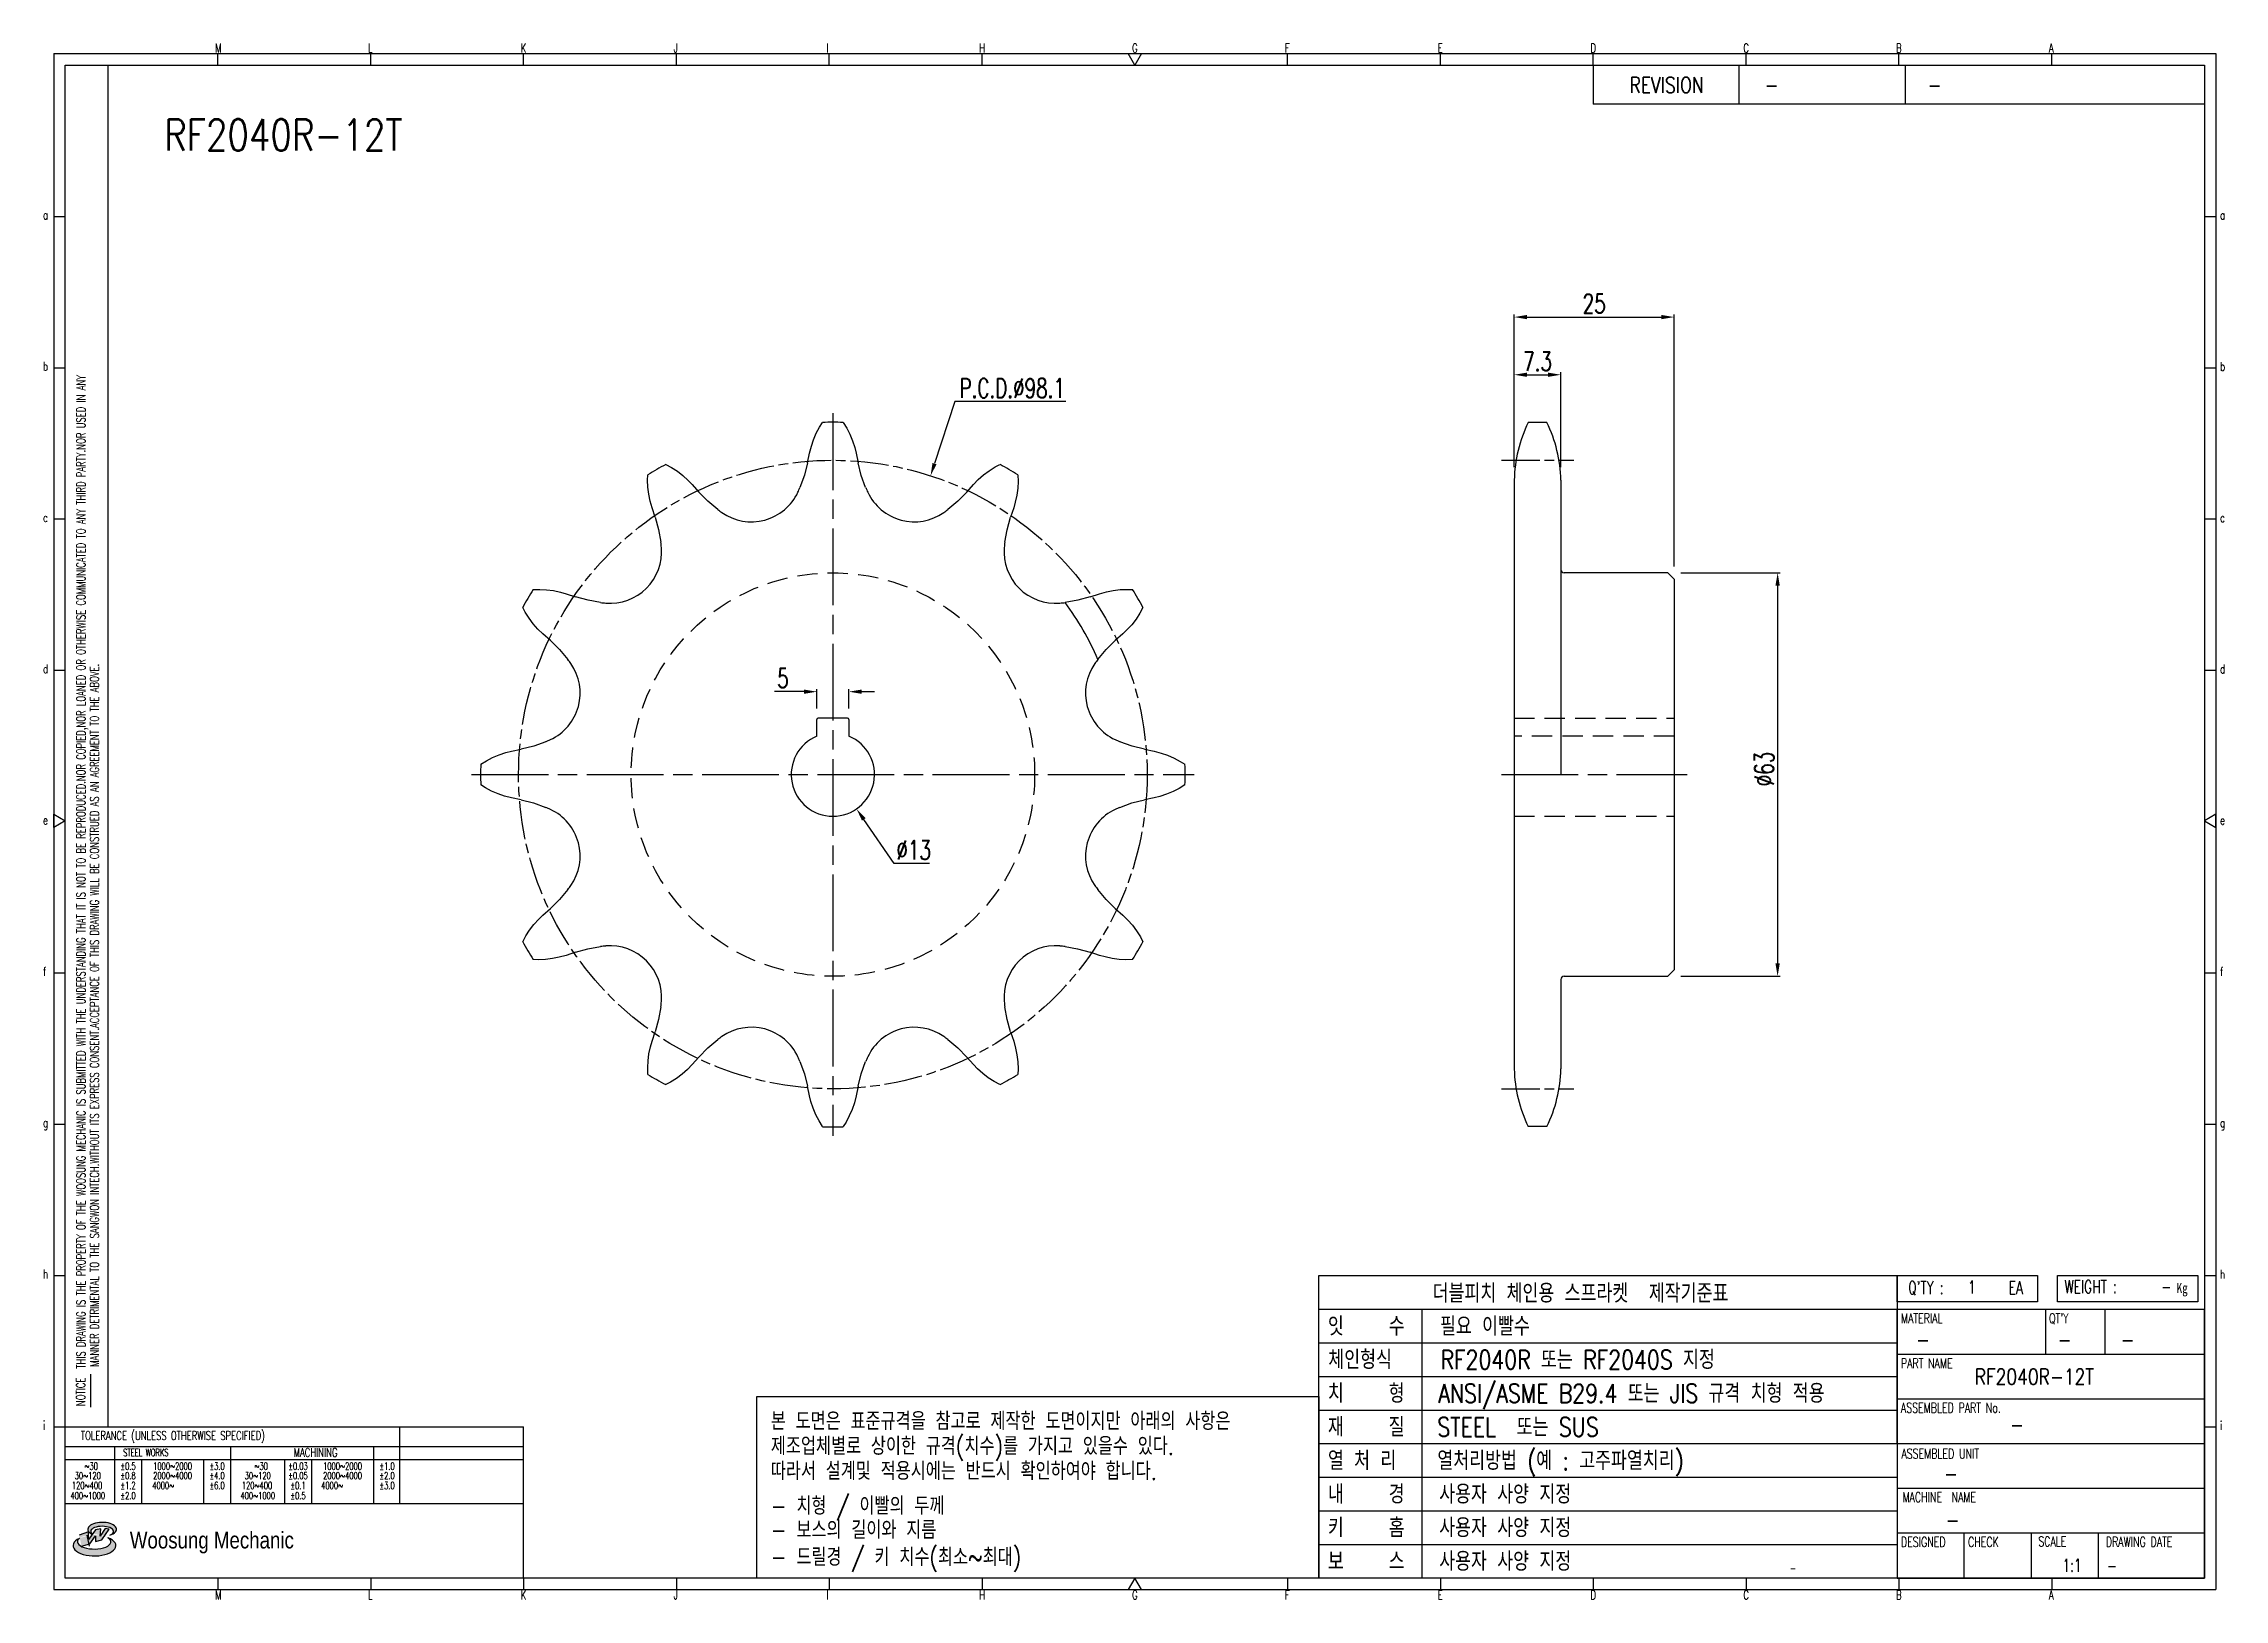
# Model space of a CAD drawing. Header units: millimetres. Extents: x 618 to 958, y -323 to -80.
import ezdxf
from ezdxf.enums import TextEntityAlignment as Align

# ---------------------------------------------------------------- set-up
doc = ezdxf.new("R2010")
doc.units = ezdxf.units.MM
for name, pattern in [('AM_ISO08W050', [18, 12, -1.5, 3, -1.5]), ('AM_ISO08W050x2', [9, 6, -0.75, 1.5, -0.75]), ('HIDDEN', [9.525, 6.35, -3.175])]:
    doc.linetypes.add(name, pattern=pattern)
doc.layers.add('CEN1', color=1, linetype='AM_ISO08W050', lineweight=25)
doc.layers.add('PEN_RF1', color=6, linetype='AM_ISO08W050x2', lineweight=25)
for name, color, linetype in [('HIDDEN_RF1', 3, 'HIDDEN'), ('S-DIM', 7, 'Continuous'), ('TITLE', 7, 'Continuous'), ('도면레이아웃', 7, 'Continuous')]:
    doc.layers.add(name, color=color, linetype=linetype)
doc.styles.add('HAN', font='ROMANS.shx', dxfattribs={"width": 0.7, "bigfont": 'whgtxt.shx'})
doc.styles.add('HKD_ST2', font='romans.shx', dxfattribs={"width": 0.7, "height": 4, "bigfont": '@extfont2.shx'})
doc.styles.add('HSG', font='SIMPLEX.shx', dxfattribs={"width": 0.7, "bigfont": 'HSG.shx'})
doc.styles.add('ROMANS', font='romans.shx', dxfattribs={"width": 0.7, "bigfont": 'whgtxt.shx'})
doc.styles.add('SLDTEXTSTYLE4', font='arial.ttf', dxfattribs={"width": 0.8})
doc.dimstyles.new('RF-S2', dxfattribs={"dimscale": 2, "dimtxt": 1.5, "dimasz": 1, "dimexe": 0.2, "dimexo": 1, "dimgap": 0.3, "dimtad": 1, "dimtoh": 1, "dimdec": 1, "dimrnd": 0.01, "dimzin": 9, "dimdsep": 46, "dimtxsty": 'HSG', "dimcen": 0, "dimclrd": 1, "dimclre": 1, "dimclrt": 150, "dimazin": 2, "dimtp": 1, "dimtm": 1, "dimtfac": 0.5, "dimtdec": 1, "dimtofl": 0, "dimtmove": 0, "dimatfit": 3, "dimfxl": 0, "dimtvp": 1, "dimtolj": 2, "dimlwd": -1, "dimlwe": -1, "dimarcsym": 0})

# ---------------------------------------------------------------- blocks, each defined once
blk = doc.blocks.new('*D2')
at = {"layer": 'Defpoints', "color": 0, "transparency": 16777216}
for p in [(737.49, -188.96), (744.87, -199.66)]:
    blk.add_point(p, dxfattribs=at)
at = {"layer": 'S-DIM', "color": 1, "transparency": 16777216}
for p, q in [((750.75, -208.19), (746, -201.31)), ((756.25, -208.19), (750.75, -208.19))]:
    blk.add_line(p, q, dxfattribs=at)
blk.add_solid([(746.28, -201.12), (745.73, -201.5), (744.87, -199.66)], dxfattribs=at)
at = {"layer": 'S-DIM', "color": 150, "transparency": 16777216, "insert": (753.8, -206.09), "char_height": 3, "attachment_point": 5, "style": 'HSG'}
blk.add_mtext('\\A2;∅13', dxfattribs=at)
blk = doc.blocks.new('*D3')
at = {"layer": 'Defpoints', "color": 0, "transparency": 16777216}
for p in [(756.43, -147.67), (725.92, -240.94)]:
    blk.add_point(p, dxfattribs=at)
at = {"layer": 'S-DIM', "color": 1, "transparency": 16777216}
for p, q in [((760.23, -136.08), (757.06, -145.77)), ((777.53, -136.08), (760.23, -136.08))]:
    blk.add_line(p, q, dxfattribs=at)
blk.add_solid([(756.74, -145.67), (757.37, -145.87), (756.43, -147.67)], dxfattribs=at)
at = {"layer": 'S-DIM', "color": 150, "transparency": 16777216, "insert": (769.18, -133.98), "char_height": 3, "attachment_point": 5, "style": 'HSG'}
blk.add_mtext('\\A2;P.C.D.∅98.1', dxfattribs=at)
blk = doc.blocks.new('*D4')
at = {"layer": 'Defpoints', "color": 0, "transparency": 16777216}
for p in [(738.68, -181.37), (738.68, -185.98), (743.68, -185.98)]:
    blk.add_point(p, dxfattribs=at)
at = {"layer": 'S-DIM', "color": 1, "transparency": 16777216}
for p, q in [((736.68, -181.37), (732.08, -181.37)), ((738.68, -183.98), (738.68, -180.97)), ((743.68, -183.98), (743.68, -180.97)), ((745.68, -181.37), (747.68, -181.37))]:
    blk.add_line(p, q, dxfattribs=at)
for points in [[(736.68, -181.04), (736.68, -181.71), (738.68, -181.37)], [(745.68, -181.04), (745.68, -181.71), (743.68, -181.37)]]:
    blk.add_solid(points, dxfattribs=at)
at = {"layer": 'S-DIM', "color": 150, "transparency": 16777216, "insert": (733.38, -179.27), "char_height": 3, "attachment_point": 5, "style": 'HSG'}
blk.add_mtext('\\A2;5', dxfattribs=at)
blk = doc.blocks.new('SUYWSHJH')
at = {"layer": '도면레이아웃'}
h = blk.add_hatch(color=10, dxfattribs=at)
h.paths.add_polyline_path([(1.544, 35.177), (1.554, 34.966), (1.779, 35.034), (2.054, 35.422), (1.908, 35.446), (1.728, 35.167), (1.741, 35.439), (1.547, 35.405), (1.292, 35.041), (1.295, 35.33), (0.943, 35.208), (1.03, 34.8), (1.336, 34.885)])
edge = h.paths.add_edge_path()
edge.add_ellipse((1.795, 35.421), major_axis=(-0.53, 0), ratio=0.487785, start_angle=122.36065, end_angle=403.39574)
edge.add_line((1.411, 35.244), (1.419, 35.261))
edge.add_ellipse((1.798, 35.344), major_axis=(-0.423, 0), ratio=0.444396, start_angle=131.58977, end_angle=386.19408, ccw=False)
edge = h.paths.add_edge_path()
edge.add_ellipse((1.512, 34.815), major_axis=(-0.793, 0), ratio=0.480113, start_angle=314.67633, end_angle=590.85213)
edge.add_ellipse((1.501, 34.958), major_axis=(-0.62, 0), ratio=0.43311, start_angle=331.7024, end_angle=574.42495, ccw=False)
for p, q in [((0, 90.118), (80.15, 90.118)), ((0, 90.118), (0, 33.191)), ((6.089, 89.693), (6.089, 90.118)), ((11.753, 89.693), (11.753, 90.118)), ((17.418, 89.693), (17.418, 90.118)), ((23.082, 89.693), (23.082, 90.118)), ((28.746, 89.693), (28.746, 90.118)), ((34.411, 89.693), (34.411, 90.118)), ((45.739, 89.693), (45.739, 90.118)), ((51.404, 89.693), (51.404, 90.118)), ((57.068, 89.693), (57.068, 90.118)), ((62.732, 89.693), (62.732, 90.118)), ((68.397, 89.693), (68.397, 90.118)), ((74.061, 89.693), (74.061, 90.118)), ((80.15, 90.118), (80.15, 33.191)), ((0, 84.085), (0.425, 84.085)), ((79.725, 84.085), (80.15, 84.085)), ((0, 78.478), (0.425, 78.478)), ((79.725, 78.478), (80.15, 78.478)), ((0, 72.87), (0.425, 72.87)), ((79.725, 72.87), (80.15, 72.87)), ((0, 67.262), (0.425, 67.262)), ((79.725, 67.262), (80.15, 67.262)), ((0, 56.047), (0.425, 56.047)), ((79.725, 56.047), (80.15, 56.047)), ((0, 50.439), (0.425, 50.439)), ((79.725, 50.439), (80.15, 50.439)), ((0, 44.832), (0.425, 44.832)), ((79.725, 44.832), (80.15, 44.832)), ((1.377, 39.947), (1.377, 41.174)), ((0, 39.224), (0.425, 39.224)), ((79.725, 39.224), (80.15, 39.224)), ((0, 33.191), (80.15, 33.191)), ((6.089, 33.616), (6.089, 33.191)), ((11.753, 33.616), (11.753, 33.191)), ((17.418, 33.616), (17.418, 33.191)), ((23.082, 33.616), (23.082, 33.191)), ((28.746, 33.616), (28.746, 33.191)), ((34.411, 33.616), (34.411, 33.191)), ((45.739, 33.616), (45.739, 33.191)), ((51.404, 33.616), (51.404, 33.191)), ((57.068, 33.616), (57.068, 33.191)), ((62.732, 33.616), (62.732, 33.191)), ((68.397, 33.616), (68.397, 33.191)), ((74.061, 33.616), (74.061, 33.191))]:
    blk.add_line(p, q)
at = {"color": 2}
for p, q in [((2.017, 39.224), (2.017, 89.693)), ((0.425, 39.224), (17.418, 39.224)), ((12.816, 39.224), (12.816, 36.382)), ((17.418, 33.616), (17.418, 39.224)), ((0.425, 38.487), (17.418, 38.487)), ((0.425, 38.012), (17.418, 38.012)), ((2.257, 38.487), (2.257, 36.382)), ((3.257, 38.012), (3.257, 36.382)), ((5.557, 38.012), (5.557, 36.382)), ((6.557, 38.5), (6.557, 36.382)), ((8.557, 38.012), (8.557, 36.382)), ((9.557, 38.026), (9.557, 36.382)), ((11.857, 38.487), (11.857, 36.382)), ((0.425, 36.382), (17.418, 36.382))]:
    blk.add_line(p, q, dxfattribs=at)
at = {"color": 6, "ltscale": 0.5}
for p, q in [((57.068, 89.693), (57.068, 88.246)), ((62.47, 89.693), (62.47, 88.246)), ((68.635, 89.693), (68.635, 88.246)), ((79.725, 88.246), (57.068, 88.246)), ((68.336, 38.59), (68.336, 43.563)), ((79.725, 43.563), (68.336, 43.563)), ((73.827, 43.563), (73.827, 41.905)), ((76.037, 43.563), (76.037, 41.905)), ((79.725, 38.59), (79.725, 43.563)), ((79.725, 41.905), (68.336, 41.905)), ((79.725, 40.248), (68.336, 40.248)), ((68.336, 38.59), (68.336, 33.616)), ((79.725, 38.59), (68.336, 38.59)), ((79.725, 33.616), (79.725, 38.59)), ((79.725, 36.932), (68.336, 36.932)), ((79.725, 35.274), (68.336, 35.274)), ((70.822, 33.616), (70.822, 35.274)), ((73.309, 33.616), (73.309, 35.274)), ((75.796, 33.616), (75.796, 35.274)), ((68.336, 33.616), (79.725, 33.616))]:
    blk.add_line(p, q, dxfattribs=at)
for points in [[(40.075, 89.693), (39.83, 90.118), (40.32, 90.118)], [(0.425, 89.693), (79.725, 89.693), (79.725, 33.616), (0.425, 33.616)], [(0.425, 61.679), (0, 61.433), (0, 61.924)], [(79.725, 61.679), (80.15, 61.433), (80.15, 61.924)], [(40.075, 33.616), (39.83, 33.191), (40.32, 33.191)]]:
    blk.add_lwpolyline(points, close=True)
at = {"layer": 'TITLE', "color": 20}
for p, q in [((68.336, 43.851), (68.336, 44.826)), ((68.336, 44.826), (73.54, 44.826)), ((73.54, 44.826), (73.54, 43.851)), ((74.277, 43.851), (74.277, 44.826)), ((74.277, 44.826), (79.481, 44.826)), ((79.481, 44.826), (79.481, 43.851)), ((73.54, 43.851), (68.336, 43.851)), ((79.481, 43.851), (74.277, 43.851))]:
    blk.add_line(p, q, dxfattribs=at)
at = {"layer": '도면레이아웃'}
for p, q in [((1.295, 35.33), (0.943, 35.208)), ((1.03, 34.8), (1.336, 34.885)), ((1.224, 35.208), (1.311, 34.8)), ((1.224, 35.208), (1.224, 35.208)), ((1.547, 35.405), (1.292, 35.041)), ((1.292, 35.041), (1.295, 35.33)), ((1.336, 34.885), (1.544, 35.177)), ((1.419, 35.261), (1.411, 35.244)), ((1.544, 35.177), (1.554, 34.966)), ((1.741, 35.439), (1.547, 35.405)), ((1.554, 34.966), (1.779, 35.034)), ((1.908, 35.446), (1.728, 35.167)), ((1.728, 35.167), (1.741, 35.439)), ((1.779, 35.034), (2.054, 35.422)), ((2.054, 35.422), (1.908, 35.446))]:
    blk.add_line(p, q, dxfattribs=at)
for centre, major_axis, ratio, start_param, end_param in [((1.795, 35.421), (-0.53, 0), 0.487785, 2.135596, 7.040584), ((1.512, 34.815), (-0.793, 0), 0.480113, 5.492138, 10.312315), ((1.501, 34.958), (-0.62, 0), 0.43311, 5.789299, 10.025607), ((1.798, 35.344), (-0.423, 0), 0.444396, 2.296675, 6.740358)]:
    blk.add_ellipse(centre, major_axis=major_axis, ratio=ratio, start_param=start_param, end_param=end_param, dxfattribs=at)
at = {"color": 4, "style": 'HKD_ST2', "width": 0.7}
for s, p in [('M', (5.988, 90.164)), ('L', (11.652, 90.164)), ('K', (17.316, 90.164)), ('J', (22.981, 90.164)), ('I', (28.645, 90.164)), ('H', (34.309, 90.164)), ('G', (39.974, 90.164)), ('F', (45.638, 90.164)), ('E', (51.302, 90.164)), ('D', (56.967, 90.164)), ('C', (62.631, 90.164)), ('B', (68.295, 90.164)), ('A', (73.96, 90.164)), ('a', (-0.395, 83.976)), ('a', (80.305, 83.97)), ('b', (-0.395, 78.368)), ('b', (80.305, 78.362)), ('c', (-0.395, 72.76)), ('c', (80.305, 72.754)), ('d', (-0.395, 67.153)), ('d', (80.305, 67.147)), ('e', (-0.395, 61.545)), ('e', (80.305, 61.539)), ('f', (-0.395, 55.937)), ('f', (80.305, 55.931)), ('g', (-0.395, 50.33)), ('g', (80.305, 50.324)), ('h', (-0.395, 44.722)), ('h', (80.305, 44.716)), ('i', (-0.395, 39.114)), ('i', (80.305, 39.108)), ('M', (5.988, 32.824)), ('L', (11.652, 32.824)), ('K', (17.316, 32.824)), ('J', (22.981, 32.824)), ('I', (28.645, 32.824)), ('H', (34.309, 32.824)), ('G', (39.974, 32.824)), ('F', (45.638, 32.824)), ('E', (51.302, 32.824)), ('D', (56.967, 32.824)), ('C', (62.631, 32.824)), ('B', (68.295, 32.824)), ('A', (73.96, 32.824))]:
    blk.add_text(s, height=0.326, dxfattribs=at).set_placement(p)
for s, height, style, width, p in [('REVISION', 0.5806, 'HAN', 0.8, (58.415, 88.664)), ('-', 0.581, 'HAN', 0.8, (63.426, 88.664)), ('-', 0.581, 'HAN', 0.8, (69.468, 88.664)), ("Q'TY : ", 0.4746, 'HKD_ST2', 0.7, (68.743, 44.143)), ('1', 0.475, 'HKD_ST2', 0.7, (70.957, 44.165)), ('EA', 0.4746, 'HKD_ST2', 0.7, (72.464, 44.143)), ('WEIGHT : ', 0.4746, 'HKD_ST2', 0.7, (74.536, 44.176)), ('-', 0.581, 'HAN', 0.8, (69.029, 42.157)), ('-', 0.581, 'HAN', 0.8, (74.289, 42.157)), ('-', 0.581, 'HAN', 0.8, (76.623, 42.157)), ('-', 0.581, 'HAN', 0.8, (72.515, 39.013)), ('-', 0.581, 'HAN', 0.8, (70.067, 37.189)), ('-', 0.581, 'HAN', 0.8, (70.126, 35.48)), ('1:1', 0.4746, 'HKD_ST2', 0.7, (74.458, 33.848)), ('-', 0.475, 'HKD_ST2', 0.7, (76.112, 33.837))]:
    blk.add_text(s, height=height, dxfattribs=dict(style=style, width=width)).set_placement(p)
at = {"color": 2, "style": 'HKD_ST2', "width": 0.7}
for s, p in [(' THIS DRAWING IS THE PROPERTY OF THE WOOSUNG MECHANIC IS SUBMITTED WITH THE UNDERSTANDING THAT IT IS NOT TO BE REPRODUCED.NOR COPIED,NOR LOANED OR OTHERWISE COMMUNICATED TO ANY THIRD PARTY.NOR USED IN ANY', (1.173, 41.217)), ('MANNER DETRIMENTAL TO THE SANGWON INTECH.WITHOUT ITS EXPRESS CONSENT.ACCEPTANCE OF THIS DRAWING WILL BE CONSTRUED AS AN AGREEMENT TO THE ABOVE.', (1.672, 41.447))]:
    blk.add_text(s, height=0.326266, rotation=90, dxfattribs=at).set_placement(p)
at = {"style": 'HKD_ST2', "width": 0.7}
blk.add_text('-', height=0.475, dxfattribs=at).set_placement((78.499, 44.176), align=Align.RIGHT)
at = {"color": 4, "style": 'HKD_ST2', "width": 0.7}
for s, height, p in [('MATERIAL', 0.3651, (68.474, 43.425)), ("QT'Y", 0.3651, (73.965, 43.425)), ('PART NAME', 0.3651, (68.474, 41.756)), ('ASSEMBLED PART No.', 0.36511, (68.474, 40.109)), ('ASSEMBLED UNIT', 0.36511, (68.49, 38.408)), ('MACHINE  NAME', 0.36511, (68.532, 36.794)), ('DESIGNED', 0.3651, (68.474, 35.136)), ('CHECK', 0.3651, (70.961, 35.136)), ('SCALE', 0.3651, (73.566, 35.153)), ('DRAWING DATE', 0.36511, (76.071, 35.141))]:
    blk.add_text(s, height=height, dxfattribs=at).set_placement(p, align=Align.TOP_LEFT)
at = {"style": 'HKD_ST2', "width": 0.7}
blk.add_text('NOTICE', height=0.3263, rotation=90, dxfattribs=at).set_placement((1.163, 39.988))
for s, height, style, width, p in [('TOLERANCE (UNLESS OTHERWISE SPECIFIED)', 0.32627, 'HKD_ST2', 0.7, (4.417, 38.896)), ('-', 0.326, 'ROMANS', 0.65, (64.469, 33.975))]:
    blk.add_text(s, height=height, dxfattribs=dict(style=style, width=width)).set_placement(p, align=Align.MIDDLE_CENTER)
at = {"color": 4, "style": 'HKD_ST2', "width": 0.7}
for s, height, p in [('STEEL WORKS', 0.26101, (3.416, 38.268)), ('MACHINING', 0.3263, (9.707, 38.27)), ('%%P0.5', 0.261, (2.757, 37.762)), ('%%P0.8', 0.261, (2.757, 37.411)), ('%%P3.0', 0.261, (6.057, 37.762)), ('%%P4.0', 0.261, (6.057, 37.411)), ('%%P0.03', 0.261, (9.057, 37.762)), ('%%P0.05', 0.261, (9.057, 37.411)), ('%%P1.0', 0.261, (12.357, 37.762)), ('%%P2.0', 0.261, (12.357, 37.411)), ('%%P1.2', 0.261, (2.757, 37.045)), ('%%P2.0', 0.261, (2.757, 36.67)), ('%%P6.0', 0.261, (6.057, 37.045)), ('%%P0.1', 0.261, (9.057, 37.045)), ('%%P0.5', 0.261, (9.057, 36.67)), ('%%P3.0', 0.261, (12.357, 37.045))]:
    blk.add_text(s, height=height, dxfattribs=at).set_placement(p, align=Align.MIDDLE)
for s, height, p in [('30%%126120', 0.261, (1.263, 37.411)), ('%%12630', 0.261, (1.389, 37.762)), ('2000%%1264000', 0.26101, (4.407, 37.411)), ('1000%%1262000', 0.26101, (4.407, 37.762)), ('30%%126120', 0.261, (7.563, 37.411)), ('%%12630', 0.261, (7.689, 37.762)), ('2000%%1264000', 0.26101, (10.707, 37.411)), ('1000%%1262000', 0.26101, (10.707, 37.762)), ('400%%1261000', 0.26101, (1.263, 36.67)), ('120%%126400', 0.26101, (1.237, 37.045)), ('4000%%126', 0.261, (4.061, 37.045)), ('400%%1261000', 0.26101, (7.563, 36.67)), ('120%%126400', 0.26101, (7.537, 37.045)), ('4000%%126', 0.261, (10.321, 37.045))]:
    blk.add_text(s, height=height, dxfattribs=at).set_placement(p, align=Align.MIDDLE_CENTER)
at = {"color": 1, "style": 'SLDTEXTSTYLE4', "width": 0.8}
blk.add_text('Woosung Mechanic', height=0.61957, dxfattribs=at).set_placement((2.822, 34.711))
at = {"layer": 'TITLE', "width": 0.8}
blk.add_text('Kg', height=0.3789, dxfattribs=at).set_placement((78.694, 44.176))
blk = doc.blocks.new('ST')
at = {"color": 150}
for p, q in [((1275.22, 18.47), (1365.55, 18.47)), ((1275.22, 18.47), (1365.55, 18.47)), ((1291.34, 18.47), (1291.34, -23.5)), ((1275.22, 13.23), (1365.55, 13.23)), ((1275.22, 7.98), (1365.55, 7.98)), ((1275.22, 2.73), (1365.55, 2.73)), ((1275.22, -2.51), (1365.55, -2.51)), ((1275.22, -7.76), (1365.55, -7.76)), ((1275.22, -13), (1365.55, -13)), ((1275.22, -18.25), (1365.55, -18.25))]:
    blk.add_line(p, q, dxfattribs=at)
blk.add_lwpolyline([(1275.22, 23.72), (1365.55, 23.72), (1365.55, -23.5), (1275.22, -23.5)], close=True, dxfattribs=at)
blk.add_lwpolyline([(1187.47, 4.85), (1275.22, 4.85), (1275.22, -23.5), (1187.47, -23.5)], close=True)
at = {"color": 150, "style": 'HAN', "width": 0.8}
for s, height, p in [('더블피치 체인용 스프라켓  제작기준표', 2.9346, (1293, 19.48)), ('잇    수 ', 2.935, (1276.65, 14.34)), ('필요 이빨수', 2.935, (1294.15, 14.34)), ('체인형식 ', 2.935, (1276.72, 9.12)), ('RF2040R 또는 RF2040S 지정', 2.9346, (1294.22, 9.12)), ('치    형', 2.935, (1276.65, 3.85)), ('ANSI/ASME B29.4 또는 JIS 규격 치형 적용', 2.9346, (1293.88, 3.85)), ('재    질', 2.935, (1276.65, -1.4)), ('STEEL  또는 SUS', 2.9346, (1293.74, -1.4)), ('열처리방법 (예 : 고주파열치리)', 2.9346, (1293.74, -6.64)), ('열 처 리', 2.935, (1276.65, -6.64)), ('내    경', 2.935, (1276.65, -11.89)), ('사용자 사양 지정', 2.935, (1294.03, -11.89)), ('키    홈', 2.935, (1276.65, -17.13)), ('사용자 사양 지정', 2.935, (1294.03, -17.13)), ('보    스', 2.935, (1276.65, -22.38)), ('사용자 사양 지정', 2.935, (1294.03, -22.38))]:
    blk.add_text(s, height=height, dxfattribs=at).set_placement(p)
at = {"style": 'HAN', "width": 0.8}
for s, p in [('본 도면은 표준규격을 참고로 제작한 도면이지만 아래의 사항은', (1189.67, -0.4)), ('제조업체별로 상이한 규격(치수)를 가지고 있을수 있다.', (1189.67, -4.29)), ('따라서 설계및 적용시에는 반드시 확인하여야 합니다.', (1189.67, -8.18)), ('- 치형 / 이빨의 두께', (1189.67, -13.62)), ('- 보스의 길이와 지름', (1189.67, -17.38)), ('- 드릴경 / 키 치수(최소~최대)', (1189.67, -21.61))]:
    blk.add_text(s, height=2.7767, dxfattribs=at).set_placement(p)
blk = doc.blocks.new('*D5')
at = {"layer": 'Defpoints', "color": 0, "transparency": 16777216}
for p in [(871.55, -162.81), (871.55, -225.81), (888.69, -225.81)]:
    blk.add_point(p, dxfattribs=at)
at = {"layer": 'S-DIM', "color": 1, "transparency": 16777216}
for p, q in [((873.55, -162.81), (889.09, -162.81)), ((888.69, -164.81), (888.69, -223.81)), ((873.55, -225.81), (889.09, -225.81))]:
    blk.add_line(p, q, dxfattribs=at)
for points in [[(888.35, -164.81), (889.02, -164.81), (888.69, -162.81)], [(888.35, -223.81), (889.02, -223.81), (888.69, -225.81)]]:
    blk.add_solid(points, dxfattribs=at)
at = {"layer": 'S-DIM', "color": 150, "transparency": 16777216, "insert": (886.59, -193.45), "char_height": 3, "attachment_point": 5, "rotation": 90, "style": 'HSG'}
blk.add_mtext('\\A2;%%c63', dxfattribs=at)
blk = doc.blocks.new('*D6')
at = {"layer": 'Defpoints', "color": 0, "transparency": 16777216}
for p in [(854.85, -131.89), (847.55, -148.34), (854.85, -148.34)]:
    blk.add_point(p, dxfattribs=at)
at = {"layer": 'S-DIM', "color": 1, "transparency": 16777216}
for p, q in [((847.55, -146.34), (847.55, -131.49)), ((849.55, -131.89), (852.85, -131.89)), ((854.85, -146.34), (854.85, -131.49))]:
    blk.add_line(p, q, dxfattribs=at)
for points in [[(849.55, -131.56), (849.55, -132.22), (847.55, -131.89)], [(852.85, -131.56), (852.85, -132.22), (854.85, -131.89)]]:
    blk.add_solid(points, dxfattribs=at)
at = {"layer": 'S-DIM', "color": 150, "transparency": 16777216, "insert": (851.2, -129.79), "char_height": 3, "attachment_point": 5, "style": 'HSG'}
blk.add_mtext('\\A2;7.3', dxfattribs=at)
blk = doc.blocks.new('*D7')
at = {"layer": 'Defpoints', "color": 0, "transparency": 16777216}
for p in [(872.55, -122.89), (847.55, -148.34), (872.55, -163.81)]:
    blk.add_point(p, dxfattribs=at)
at = {"layer": 'S-DIM', "color": 1, "transparency": 16777216}
for p, q in [((847.55, -146.34), (847.55, -122.49)), ((872.55, -161.81), (872.55, -122.49)), ((849.55, -122.89), (870.55, -122.89))]:
    blk.add_line(p, q, dxfattribs=at)
for points in [[(849.55, -122.56), (849.55, -123.22), (847.55, -122.89)], [(870.55, -122.56), (870.55, -123.22), (872.55, -122.89)]]:
    blk.add_solid(points, dxfattribs=at)
at = {"layer": 'S-DIM', "color": 150, "transparency": 16777216, "insert": (860.05, -120.79), "char_height": 3, "attachment_point": 5, "style": 'HSG'}
blk.add_mtext('\\A2;25', dxfattribs=at)

msp = doc.modelspace()

# ---------------------------------------------------------------- linework, layer by layer
for p, q in [((852.66, -139.34), (849.74, -139.34)), ((737.24, -145.66), (737.55, -144.12)), ((744.8, -144.12), (745.12, -145.66)), ((719.22, -149.03), (720.26, -150.2)), ((762.09, -150.2), (763.13, -149.03)), ((847.55, -148.34), (847.55, -240.27)), ((854.85, -148.34), (854.85, -194.31)), ((713.44, -154.14), (712.95, -152.66)), ((769.41, -152.66), (768.91, -154.14)), ((871.55, -162.81), (855.35, -162.81)), ((871.55, -162.81), (872.55, -163.81)), ((699.53, -166.08), (701.01, -166.57)), ((781.34, -166.57), (782.83, -166.08)), ((872.55, -163.81), (872.55, -224.81)), ((697.07, -173.39), (695.9, -172.35)), ((786.45, -172.35), (785.28, -173.39)), ((738.68, -188.31), (738.68, -185.71)), ((743.48, -185.51), (738.88, -185.51)), ((743.68, -185.71), (743.68, -188.31)), ((690.99, -190.68), (692.52, -190.37)), ((789.83, -190.37), (791.36, -190.68)), ((692.52, -198.25), (690.99, -197.93)), ((791.36, -197.93), (789.83, -198.25)), ((695.9, -216.26), (697.07, -215.22)), ((785.28, -215.22), (786.45, -216.26)), ((701.01, -222.05), (699.53, -222.54)), ((782.83, -222.54), (781.34, -222.05)), ((854.85, -227.01), (854.82, -227.78)), ((854.85, -226.31), (854.85, -240.27)), ((855.35, -225.81), (871.55, -225.81)), ((872.55, -224.81), (871.55, -225.81)), ((712.95, -235.96), (713.44, -234.47)), ((768.91, -234.47), (769.41, -235.96)), ((720.26, -238.41), (719.22, -239.58)), ((763.13, -239.58), (762.09, -238.41)), ((737.55, -244.49), (737.24, -242.96)), ((745.12, -242.96), (744.8, -244.49)), ((852.66, -249.27), (849.74, -249.27))]:
    msp.add_line(p, q)
for points in [[(737.55, -144.12), (737.82, -143.06), (738.16, -142.03), (738.6, -141.02), (739.11, -140.06), (739.57, -139.33)], [(742.78, -139.33), (743.34, -140.23), (743.82, -141.17), (744.25, -142.19), (744.59, -143.25), (744.8, -144.12)], [(715.08, -145.89), (716.01, -146.39), (716.9, -146.97), (717.78, -147.64), (718.61, -148.39), (719.22, -149.03)], [(737.24, -145.66), (736.74, -147.58), (736.05, -149.48)], [(746.3, -149.48), (745.62, -147.61), (745.12, -145.66)], [(763.13, -149.03), (763.89, -148.25), (764.7, -147.53), (765.59, -146.87), (766.52, -146.29), (767.27, -145.89)], [(712.95, -152.66), (712.64, -151.61), (712.43, -150.54), (712.3, -149.45), (712.26, -148.36), (712.3, -147.5)], [(770.06, -147.5), (770.09, -148.55), (770.04, -149.61), (769.89, -150.71), (769.66, -151.8), (769.41, -152.66)], [(723.2, -152.93), (721.68, -151.64), (720.26, -150.2)], [(762.09, -150.2), (760.7, -151.62), (759.15, -152.93)], [(713.44, -154.14), (713.97, -156.06), (714.32, -158.05)], [(768.03, -158.05), (768.37, -156.09), (768.91, -154.14)], [(694.37, -165.43), (695.42, -165.4), (696.48, -165.45), (697.58, -165.59), (698.67, -165.82), (699.53, -166.08)], [(704.92, -167.46), (702.96, -167.11), (701.01, -166.57)], [(781.34, -166.57), (779.43, -167.1), (777.43, -167.46)], [(782.83, -166.08), (783.88, -165.78), (784.94, -165.56), (786.04, -165.43), (787.13, -165.4), (787.98, -165.43)], [(695.9, -172.35), (695.12, -171.59), (694.4, -170.78), (693.74, -169.89), (693.16, -168.97), (692.76, -168.21)], [(789.59, -168.21), (789.09, -169.14), (788.52, -170.03), (787.85, -170.91), (787.1, -171.74), (786.45, -172.35)], [(697.07, -173.39), (698.49, -174.78), (699.79, -176.33)], [(782.56, -176.33), (783.84, -174.81), (785.28, -173.39)], [(696.35, -189.18), (694.48, -189.86), (692.52, -190.37)], [(789.83, -190.37), (787.91, -189.87), (786, -189.18)], [(686.2, -192.7), (687.1, -192.15), (688.04, -191.66), (689.06, -191.24), (690.12, -190.89), (690.99, -190.68)], [(791.36, -190.68), (792.42, -190.95), (793.45, -191.29), (794.46, -191.73), (795.43, -192.25), (796.15, -192.7)], [(690.99, -197.93), (689.93, -197.67), (688.9, -197.32), (687.89, -196.88), (686.93, -196.37), (686.2, -195.91)], [(796.15, -195.91), (795.26, -196.47), (794.31, -196.95), (793.29, -197.38), (792.23, -197.72), (791.36, -197.93)], [(692.52, -198.25), (694.45, -198.74), (696.35, -199.43)], [(786, -199.43), (787.88, -198.75), (789.83, -198.25)], [(699.79, -212.28), (698.51, -213.81), (697.07, -215.22)], [(785.28, -215.22), (783.86, -213.83), (782.56, -212.28)], [(692.76, -220.41), (693.26, -219.48), (693.84, -218.58), (694.51, -217.71), (695.26, -216.88), (695.9, -216.26)], [(786.45, -216.26), (787.24, -217.02), (787.95, -217.83), (788.61, -218.72), (789.19, -219.65), (789.59, -220.41)], [(701.01, -222.05), (702.92, -221.51), (704.92, -221.16)], [(777.43, -221.16), (779.4, -221.51), (781.34, -222.05)], [(699.53, -222.54), (698.47, -222.84), (697.41, -223.05), (696.32, -223.18), (695.22, -223.22), (694.37, -223.19)], [(787.98, -223.19), (786.93, -223.22), (785.87, -223.17), (784.77, -223.03), (783.68, -222.79), (782.83, -222.54)], [(714.32, -230.56), (713.98, -232.53), (713.44, -234.47)], [(768.91, -234.47), (768.38, -232.56), (768.03, -230.56)], [(712.3, -241.12), (712.27, -240.06), (712.32, -239), (712.46, -237.91), (712.69, -236.81), (712.95, -235.96)], [(720.26, -238.41), (721.65, -236.99), (723.2, -235.69)], [(759.15, -235.69), (760.68, -236.97), (762.09, -238.41)], [(769.41, -235.96), (769.71, -237.01), (769.92, -238.07), (770.05, -239.17), (770.09, -240.26), (770.06, -241.12)], [(719.22, -239.58), (718.46, -240.37), (717.65, -241.08), (716.76, -241.74), (715.84, -242.32), (715.08, -242.72)], [(736.05, -239.13), (736.73, -241.01), (737.24, -242.96)], [(745.12, -242.96), (745.61, -241.04), (746.3, -239.13)], [(767.27, -242.72), (766.35, -242.22), (765.45, -241.65), (764.57, -240.98), (763.75, -240.23), (763.13, -239.58)], [(739.57, -249.28), (739.02, -248.39), (738.53, -247.44), (738.1, -246.42), (737.76, -245.36), (737.55, -244.49)], [(744.8, -244.49), (744.54, -245.55), (744.19, -246.58), (743.75, -247.59), (743.24, -248.56), (742.78, -249.28)]]:
    msp.add_lwpolyline(points)
for centre, radius, start, end in [((741.18, -194.31), 55, 88.3271, 91.6729), ((869.45, -148.9), 21.9, 154.115, 178.5326), ((832.96, -148.9), 21.9, 1.4674, 25.885), ((741.18, -194.31), 55, 118.3271, 121.6729), ((741.18, -194.31), 55, 58.3271, 61.6729), ((716.94, -141.47), 20.72, 335, 337.2375), ((765.41, -141.47), 20.72, 202.7625, 205), ((735.74, -136.43), 20.72, 232.7625, 235), ((728.46, -146.83), 8.02, 235, 335), ((753.9, -146.83), 8.02, 205, 305), ((746.61, -136.43), 20.72, 305, 307.2375), ((706.42, -159.55), 8.02, 265, 5), ((693.77, -160.66), 20.72, 5, 7.2375), ((775.93, -159.55), 8.02, 175, 275), ((788.58, -160.66), 20.72, 172.7625, 175), ((855.35, -162.31), 0.5, 180, 270), ((741.18, -194.31), 55, 148.3271, 151.6729), ((741.18, -194.31), 55, 28.3271, 31.6729), ((707.53, -146.9), 20.72, 262.7625, 265), ((774.82, -146.9), 20.72, 275, 277.2375), ((741.18, -194.31), 45.12, 23.4758, 36.5242), ((693.7, -181.59), 8.02, 295, 35), ((683.3, -188.87), 20.72, 35, 37.2375), ((788.65, -181.59), 8.02, 145, 245), ((799.06, -188.87), 20.72, 142.7625, 145), ((738.88, -185.71), 0.2, 90, 180), ((743.48, -185.71), 0.2, 0, 90), ((688.33, -170.07), 20.72, 292.7625, 295), ((741.18, -194.31), 6.5, 112.6199, 67.3801), ((794.02, -170.07), 20.72, 245, 247.2375), ((741.18, -194.31), 55, 178.3271, 181.6729), ((741.18, -194.31), 55, 358.3271, 1.6729), ((688.33, -218.54), 20.72, 65, 67.2375), ((693.7, -207.03), 8.02, 325, 65), ((788.65, -207.03), 8.02, 115, 215), ((794.02, -218.54), 20.72, 112.7625, 115), ((683.3, -199.74), 20.72, 322.7625, 325), ((799.06, -199.74), 20.72, 215, 217.2375), ((741.18, -194.31), 55, 208.3271, 211.6729), ((707.53, -241.72), 20.72, 95, 97.2375), ((706.42, -229.06), 8.02, 355, 95), ((775.93, -229.06), 8.02, 85, 185), ((774.82, -241.72), 20.72, 82.7625, 85), ((741.18, -194.31), 55, 328.3271, 331.6729), ((855.35, -226.31), 0.5, 90, 180), ((693.77, -227.95), 20.72, 352.7625, 355), ((788.58, -227.95), 20.72, 185, 187.2375), ((728.46, -241.78), 8.02, 25, 125), ((753.9, -241.78), 8.02, 55, 155), ((735.74, -252.19), 20.72, 125, 127.2375), ((746.61, -252.19), 20.72, 52.7625, 55), ((741.18, -194.31), 55, 238.3271, 241.6729), ((716.94, -247.15), 20.72, 22.7625, 25), ((765.41, -247.15), 20.72, 155, 157.2375), ((741.18, -194.31), 55, 298.3271, 301.6729), ((869.45, -239.71), 21.9, 181.4674, 205.885), ((832.96, -239.71), 21.9, 334.115, 358.5326), ((741.18, -194.31), 55, 268.3271, 271.6729)]:
    msp.add_arc(centre, radius, start, end)
at = {"layer": 'CEN1', "color": 1, "linetype": 'AM_ISO08W050x2', "ltscale": 2}
for p, q in [((741.18, -137.89), (741.18, -250.72)), ((684.76, -194.31), (797.59, -194.31)), ((845.55, -194.31), (874.55, -194.31))]:
    msp.add_line(p, q, dxfattribs=at)
at = {"layer": 'HIDDEN_RF1', "ltscale": 0.5}
for p, q in [((847.55, -185.51), (872.55, -185.51)), ((872.55, -188.31), (847.55, -188.31)), ((847.55, -200.81), (872.55, -200.81))]:
    msp.add_line(p, q, dxfattribs=at)
msp.add_circle((741.18, -194.31), 31.5, dxfattribs=at)
at = {"layer": 'PEN_RF1'}
for p, q in [((845.55, -145.24), (856.85, -145.24)), ((845.55, -243.38), (856.85, -243.38))]:
    msp.add_line(p, q, dxfattribs=at)
msp.add_circle((741.18, -194.31), 49.07, dxfattribs=at)

# ---------------------------------------------------------------- block references
at = {"xscale": 4.212, "yscale": 4.212, "zscale": 4.212}
msp.add_blockref('SUYWSHJH', (619.53, -461.34), dxfattribs=at)
msp.add_blockref('ST', (-458.18, -296.25))

# ---------------------------------------------------------------- texts
at = {"style": 'HAN', "width": 0.8}
for height, p in [(4.891, (636.76, -96.9)), (2.4455, (919.46, -289.55))]:
    msp.add_text('RF2040R-12T', height=height, dxfattribs=at).set_placement(p)

# ---------------------------------------------------------------- dimensions: what is measured, and where the dimension line sits
at = {"layer": 'S-DIM'}
dim = msp.add_linear_dim(base=(872.55, -122.89), p1=(847.55, -148.34), p2=(872.55, -163.81), dimstyle='RF-S2', dxfattribs=at)
dim.commit()
dim.dimension.update_dxf_attribs({"geometry": '*D7', "text_midpoint": (860.05, -120.79)})
for base, p1, p2, picture, middle in [((854.85, -131.89), (847.55, -148.34), (854.85, -148.34), '*D6', (851.2, -131.89)), ((738.68, -181.37), (743.68, -185.98), (738.68, -185.98), '*D4', (733.38, -181.37))]:
    dim = msp.add_linear_dim(base=base, p1=p1, p2=p2, dimstyle='RF-S2', dxfattribs=at)
    dim.commit()
    dim.dimension.update_dxf_attribs({"geometry": picture, "text_midpoint": middle, "dimtype": 128})
dim = msp.add_diameter_dim_2p(p1=(725.92, -240.94), p2=(756.43, -147.67), text='P.C.D.<>', dimstyle='RF-S2', dxfattribs=at)
dim.commit()
dim.dimension.update_dxf_attribs({"geometry": '*D3', "text_midpoint": (769.18, -136.08), "dimtype": 131})
dim = msp.add_linear_dim(base=(888.69, -225.81), p1=(871.55, -162.81), p2=(871.55, -225.81), angle=90, text='%%c<>', dimstyle='RF-S2', dxfattribs=at)
dim.commit()
dim.dimension.update_dxf_attribs({"geometry": '*D5', "text_midpoint": (888.69, -193.45), "dimtype": 128})
dim = msp.add_diameter_dim_2p(p1=(737.49, -188.96), p2=(744.87, -199.66), dimstyle='RF-S2', dxfattribs=at)
dim.commit()
dim.dimension.update_dxf_attribs({"geometry": '*D2', "text_midpoint": (753.8, -208.19), "dimtype": 131})

doc.saveas('drawing.dxf')
